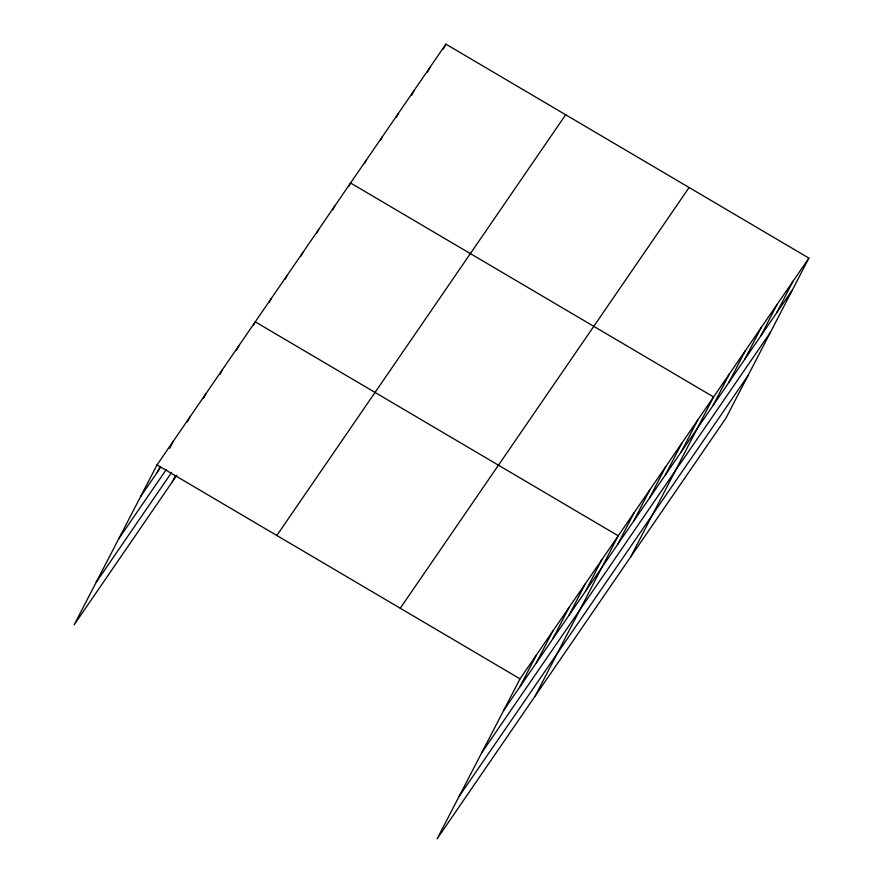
<?xml version="1.0" encoding="UTF-8"?>
<svg xmlns="http://www.w3.org/2000/svg" width="883" height="883" viewBox="0 0 883 883"><rect width="100%" height="100%" fill="white"/><g stroke="black" fill="none" stroke-linecap="round" stroke-linejoin="round"><path stroke-width="1.32" d="M808.894 258.123L520.032 678.85L437.096 838.85L725.958 418.123L808.894 258.123L445.904 44.15L157.042 464.877L74.106 624.877L176.854 475.22M156.975 472.736L160.132 466.643M169.613 448.354L173.41 441.036M187.251 422.074L189.779 417.195M203.62 398.233L206.147 393.354M219.988 374.392L222.516 369.513M236.357 350.551L238.885 345.672M172.317 481.831L175.364 475.948M253.355 325.485L255.253 321.831L618.243 535.804L535.308 695.804M269.249 302.35L271.136 298.686M285.132 279.205L287.03 275.551M301.015 256.07L302.913 252.406M316.909 232.924L318.807 229.271M332.792 209.79L334.69 206.125M348.686 186.644L350.573 182.991L713.574 396.964L630.639 556.963M364.569 163.51L366.467 159.845M380.452 140.364L382.35 136.71M396.346 117.229L398.244 113.565M411.599 95.309L414.127 90.43M427.482 72.163L430.021 67.285M443.376 49.029L445.904 44.15M519.966 686.709L536.4 655.009M536.334 662.868L552.769 631.168M552.703 639.027L569.138 607.327M569.071 615.186L585.506 583.486M585.44 591.345L601.875 559.645M617.703 544.37L634.137 512.67M633.586 521.224L650.02 489.524M649.48 498.089L665.903 466.39M665.363 474.944L681.797 443.244M681.246 451.809L697.68 420.109M713.023 405.529L729.457 373.829M728.916 382.383L745.351 350.683M744.799 359.249L761.234 327.549M760.682 336.114L777.117 304.403M776.576 312.968L793.011 281.269M140.607 496.577L160.872 467.063M118.664 538.917L166.203 469.668M96.048 582.537L171.655 472.416M276.832 535.484L565.694 114.757M400.242 608.244L689.104 187.516M503.597 710.561L792.459 289.834M481.654 752.89L770.517 332.163M459.039 796.51L747.901 375.783M157.042 464.877L520.032 678.85"/></g></svg>
